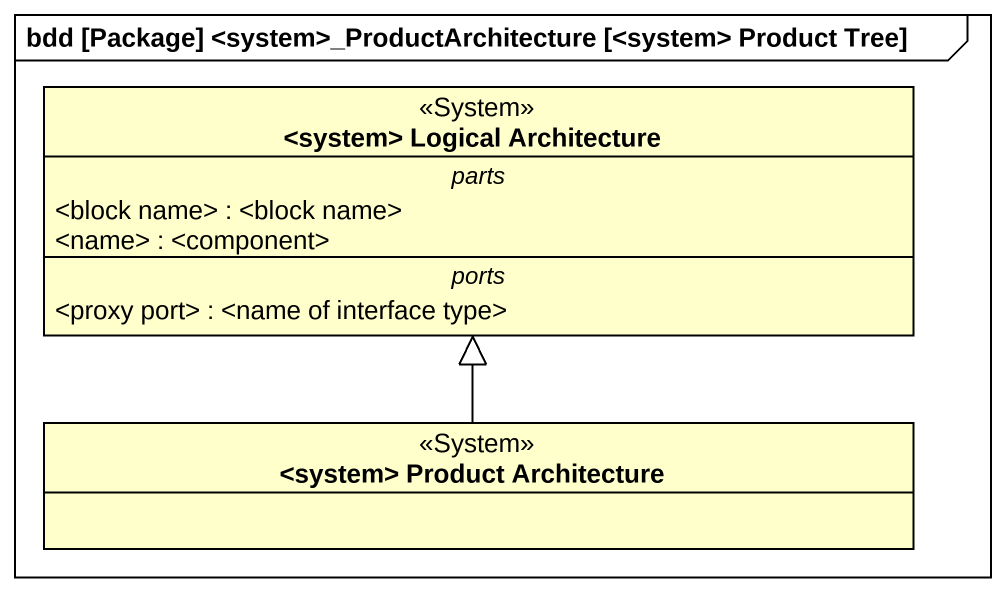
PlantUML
@startuml
mainframe bdd [Package] <system>_ProductArchitecture [<system> Product Tree]
hide circle
hide empty members
class "<system> Logical Architecture" as system_Logical_Architecture <<System>> {
  -- parts --
  <block name> : <block name>
  <name> : <component>
  -- ports --
  <proxy port> : <name of interface type>
}
class "<system> Product Architecture" as system_Product_Architecture <<System>>
system_Product_Architecture -up-|> system_Logical_Architecture
@enduml
